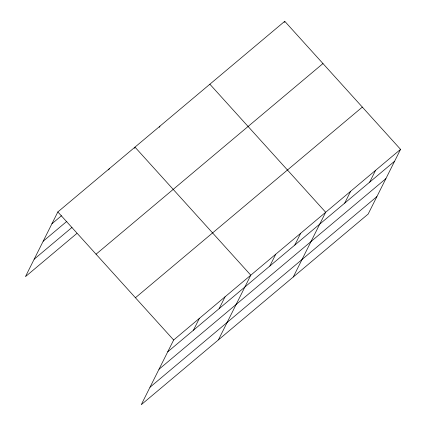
<?xml version="1.0" encoding="UTF-8"?>
<svg xmlns="http://www.w3.org/2000/svg" width="426" height="426" viewBox="0 0 426 426"><rect width="100%" height="100%" fill="white"/><g stroke="black" fill="none" stroke-linecap="round" stroke-linejoin="round"><path stroke-width="0.64" d="M400.557 149.356L173.648 340.001L141.251 404.7L368.16 214.054L400.557 149.356L284.749 21.3L57.84 211.946L25.443 276.644L76.877 233.432M108.678 169.921L109.274 168.733M134.398 148.312L134.989 147.13L250.797 275.185L218.4 339.879M159.356 127.342L159.952 126.155M284.158 22.482L284.749 21.3M193.436 330.235L199.363 318.398M219.15 308.632L225.082 296.789M269.828 266.053L275.755 254.21M294.787 245.083L300.719 233.24M293.28 276.964L325.677 212.27L209.869 84.215M344.709 203.138L350.635 191.295M369.667 182.168L375.599 170.325M51.913 223.788L61.493 215.742M43.175 241.233L66.877 221.318M34.176 259.205L71.994 227.425M96.058 254.205L322.967 63.559M135.431 297.747L362.34 107.096M167.716 351.844L394.625 161.198M158.983 369.289L385.892 178.638M149.984 387.255L376.893 196.61M57.84 211.946L173.648 340.001"/></g></svg>
